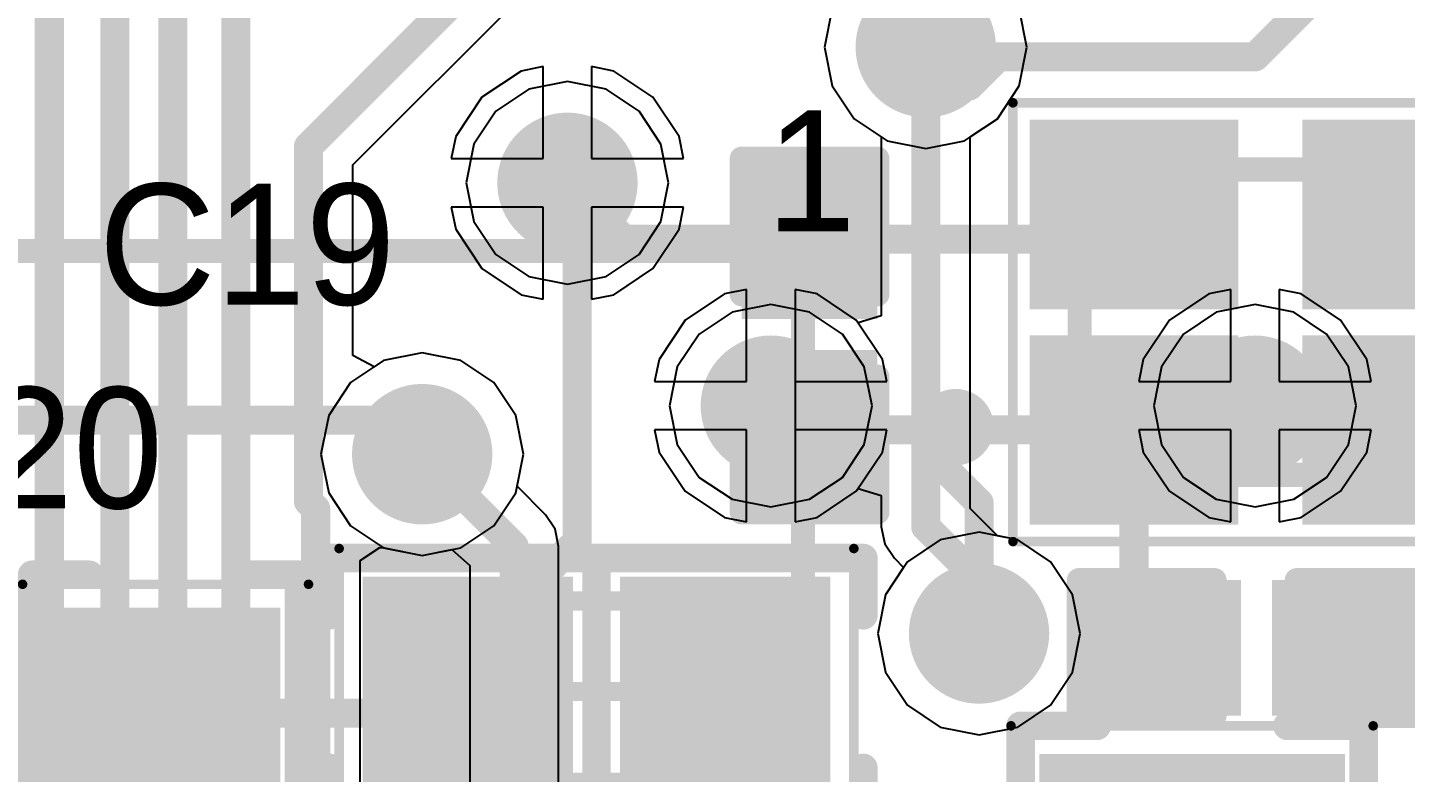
# Model space of a CAD drawing. Header units: millimetres. Extents: x 0.16 to 3.68, y 0.79 to 4.96.
# Drawn here: x 1.2965 to 1.5811, y 1.7243 to 1.878 of the extents above; entities that cross this region are included whole.
import ezdxf

# ---------------------------------------------------------------- set-up
doc = ezdxf.new("R2010")
doc.units = ezdxf.units.MM
doc.header["$MEASUREMENT"] = 0
for name, color, linetype in [('BottomLayer', 5, 'Continuous'), ('BottomOverlay', 54, 'Continuous'), ('KeepOutLayer', 6, 'Continuous'), ('Mechanical1', 6, 'Continuous'), ('Mechanical13', 56, 'Continuous'), ('Mechanical15', 56, 'Continuous'), ('MidLayer1', 16, 'Continuous'), ('MidLayer2', 76, 'Continuous'), ('MultiLayer', 9, 'Continuous'), ('TopLayer', 1, 'Continuous'), ('TopOverlay', 2, 'Continuous'), ('TopPaste', 8, 'Continuous'), ('TopSolder', 216, 'Continuous'), ('ViaHoleLayer', 16, 'Continuous')]:
    doc.layers.add(name, color=color, linetype=linetype)

# ---------------------------------------------------------------- blocks, each defined once
blk = doc.blocks.new('B____________B_6')
at = {"layer": 'BottomOverlay', "const_width": 0.005}
for points in [[(0.63386, 0.19291), (0.63386, -0.27165)], [(0.5, -0.27165), (0.635, -0.27165)]]:
    blk.add_lwpolyline(points, dxfattribs=at)
at = {"layer": 'BottomOverlay', "const_width": 0.0025}
for points in [[(0.63261, -0.27165, 1), (0.63511, -0.27165, 1)], [(0.63375, -0.27165, 1), (0.63625, -0.27165, 1)]]:
    blk.add_lwpolyline(points, format="xyb", close=True, dxfattribs=at)
blk = doc.blocks.new('CAP_0805_2012_8')
at = {"layer": 'Mechanical13', "const_width": 0.00394}
for points in [[(0.04331, 0.02756), (-0.04331, 0.02756)], [(-0.04331, -0.02756), (-0.04331, 0.02756)], [(0.04331, -0.02756), (0.04331, 0.02756)], [(0.04331, -0.02756), (-0.04331, -0.02756)]]:
    blk.add_lwpolyline(points, dxfattribs=at)
at = {"layer": 'Mechanical13', "const_width": 0.00197}
for points in [[(-0.04429, 0.02756, 1), (-0.04232, 0.02756, 1)], [(-0.04429, 0.02756, 1), (-0.04232, 0.02756, 1)], [(0.04232, 0.02756, 1), (0.04429, 0.02756, 1)], [(0.04232, 0.02756, 1), (0.04429, 0.02756, 1)], [(-0.04429, -0.02756, 1), (-0.04232, -0.02756, 1)], [(-0.04429, -0.02756, 1), (-0.04232, -0.02756, 1)], [(0.04232, -0.02756, 1), (0.04429, -0.02756, 1)], [(0.04232, -0.02756, 1), (0.04429, -0.02756, 1)]]:
    blk.add_lwpolyline(points, format="xyb", close=True, dxfattribs=at)
at = {"layer": 'Mechanical15'}
for points, const_width in [([(0.06693, 0.0374), (-0.06693, 0.0374)], 0.00197), ([(-0.06693, -0.0374), (-0.06693, 0.0374)], 0.00197), ([(0.06693, -0.0374), (0.06693, 0.0374)], 0.00197), ([(0, -0.01969), (0, 0.01969)], 0.00394), ([(0.01969, 0), (-0.01969, 0)], 0.00394), ([(0.06693, -0.0374), (-0.06693, -0.0374)], 0.00197)]:
    blk.add_lwpolyline(points, dxfattribs=dict(at, const_width=const_width))
for points, const_width in [([(-0.06742, 0.0374, 1), (-0.06644, 0.0374, 1)], 0.000984), ([(-0.06742, 0.0374, 1), (-0.06644, 0.0374, 1)], 0.000984), ([(0.06644, 0.0374, 1), (0.06742, 0.0374, 1)], 0.000984), ([(0.06644, 0.0374, 1), (0.06742, 0.0374, 1)], 0.000984), ([(-0.00098, 0.01969, 1), (0.00098, 0.01969, 1)], 0.00197), ([(-0.02067, 0, 1), (-0.0187, 0, 1)], 0.00197), ([(0.0187, 0, 1), (0.02067, 0, 1)], 0.00197), ([(-0.00098, -0.01969, 1), (0.00098, -0.01969, 1)], 0.00197), ([(-0.06742, -0.0374, 1), (-0.06644, -0.0374, 1)], 0.000984), ([(-0.06742, -0.0374, 1), (-0.06644, -0.0374, 1)], 0.000984), ([(0.06644, -0.0374, 1), (0.06742, -0.0374, 1)], 0.000984), ([(0.06644, -0.0374, 1), (0.06742, -0.0374, 1)], 0.000984)]:
    blk.add_lwpolyline(points, format="xyb", close=True, dxfattribs=dict(at, const_width=const_width))
at = {"layer": 'TopLayer'}
for points in [[(-0.00591, -0.02756), (-0.00591, 0.02756), (-0.05709, -0.02756), (-0.05709, 0.02756)], [(0.05709, -0.02756), (0.05709, 0.02756), (0.00591, -0.02756), (0.00591, 0.02756)]]:
    blk.add_solid(points, dxfattribs=at)
at = {"layer": 'TopOverlay', "const_width": 0.00591}
for points in [[(-0.06693, 0.01969), (-0.06693, 0.03543)], [(0.06693, 0.03543), (-0.06693, 0.03543)], [(0, -0.03543), (0, 0.03543)], [(0.06693, 0.01969), (0.06693, 0.03543)], [(-0.06693, -0.03543), (-0.06693, -0.01969)], [(0.06693, -0.03543), (0.06693, -0.01969)], [(0.06693, -0.03543), (-0.06693, -0.03543)]]:
    blk.add_lwpolyline(points, dxfattribs=at)
at = {"layer": 'TopOverlay', "const_width": 0.00295}
for points in [[(-0.06841, 0.03543, 1), (-0.06545, 0.03543, 1)], [(-0.06841, 0.03543, 1), (-0.06545, 0.03543, 1)], [(-0.00148, 0.03543, 1), (0.00148, 0.03543, 1)], [(0.06545, 0.03543, 1), (0.06841, 0.03543, 1)], [(0.06545, 0.03543, 1), (0.06841, 0.03543, 1)], [(-0.06841, 0.01969, 1), (-0.06545, 0.01969, 1)], [(0.06545, 0.01969, 1), (0.06841, 0.01969, 1)], [(-0.06841, -0.01969, 1), (-0.06545, -0.01969, 1)], [(0.06545, -0.01969, 1), (0.06841, -0.01969, 1)], [(-0.06841, -0.03543, 1), (-0.06545, -0.03543, 1)], [(-0.06841, -0.03543, 1), (-0.06545, -0.03543, 1)], [(-0.00148, -0.03543, 1), (0.00148, -0.03543, 1)], [(0.06545, -0.03543, 1), (0.06841, -0.03543, 1)], [(0.06545, -0.03543, 1), (0.06841, -0.03543, 1)]]:
    blk.add_lwpolyline(points, format="xyb", close=True, dxfattribs=at)
at = {"layer": 'TopPaste'}
for points in [[(-0.00591, -0.02756), (-0.00591, 0.02756), (-0.05709, -0.02756), (-0.05709, 0.02756)], [(0.05709, -0.02756), (0.05709, 0.02756), (0.00591, -0.02756), (0.00591, 0.02756)]]:
    blk.add_solid(points, dxfattribs=at)
at = {"layer": 'TopSolder'}
for points in [[(-0.00191, -0.03156), (-0.00191, 0.03156), (-0.06109, -0.03156), (-0.06109, 0.03156)], [(0.06109, -0.03156), (0.06109, 0.03156), (0.00191, -0.03156), (0.00191, 0.03156)]]:
    blk.add_solid(points, dxfattribs=at)
blk = doc.blocks.new('0402__13')
at = {"layer": 'TopLayer'}
for points in [[(-0.0125, -0.01), (0.0125, -0.01), (-0.0125, 0.01), (0.0125, 0.01)], [(0.02687, -0.01), (0.05187, -0.01), (0.02687, 0.01), (0.05187, 0.01)]]:
    blk.add_solid(points, dxfattribs=at)
at = {"layer": 'TopOverlay', "const_width": 0.005}
for points in [[(-0.017, -0.014), (-0.017, 0.014)], [(-0.017, 0.014), (0.011, 0.014)], [(0.028, 0.014), (0.056, 0.014)], [(0.056, -0.014), (0.056, 0.014)], [(-0.017, -0.014), (0.011, -0.014)], [(0.028, -0.014), (0.056, -0.014)]]:
    blk.add_lwpolyline(points, dxfattribs=at)
at = {"layer": 'TopOverlay', "const_width": 0.0025}
for points in [[(-0.01825, 0.014, 1), (-0.01575, 0.014, 1)], [(-0.01825, 0.014, 1), (-0.01575, 0.014, 1)], [(0.00975, 0.014, 1), (0.01225, 0.014, 1)], [(0.02675, 0.014, 1), (0.02925, 0.014, 1)], [(0.05475, 0.014, 1), (0.05725, 0.014, 1)], [(0.05475, 0.014, 1), (0.05725, 0.014, 1)], [(-0.01825, -0.014, 1), (-0.01575, -0.014, 1)], [(-0.01825, -0.014, 1), (-0.01575, -0.014, 1)], [(0.00975, -0.014, 1), (0.01225, -0.014, 1)], [(0.02675, -0.014, 1), (0.02925, -0.014, 1)], [(0.05475, -0.014, 1), (0.05725, -0.014, 1)], [(0.05475, -0.014, 1), (0.05725, -0.014, 1)]]:
    blk.add_lwpolyline(points, format="xyb", close=True, dxfattribs=at)
at = {"layer": 'TopPaste'}
for points in [[(-0.0125, -0.01), (0.0125, -0.01), (-0.0125, 0.01), (0.0125, 0.01)], [(0.02687, -0.01), (0.05187, -0.01), (0.02687, 0.01), (0.05187, 0.01)]]:
    blk.add_solid(points, dxfattribs=at)
at = {"layer": 'TopSolder'}
for points in [[(-0.0165, -0.014), (0.0165, -0.014), (-0.0165, 0.014), (0.0165, 0.014)], [(0.02287, -0.014), (0.05587, -0.014), (0.02287, 0.014), (0.05587, 0.014)]]:
    blk.add_solid(points, dxfattribs=at)
blk = doc.blocks.new('0402__22')
at = {"layer": 'TopLayer'}
for points in [[(-0.0125, -0.01), (0.0125, -0.01), (-0.0125, 0.01), (0.0125, 0.01)], [(0.02687, -0.01), (0.05187, -0.01), (0.02687, 0.01), (0.05187, 0.01)]]:
    blk.add_solid(points, dxfattribs=at)
at = {"layer": 'TopOverlay', "const_width": 0.005}
for points in [[(-0.017, 0.014), (-0.017, -0.014)], [(-0.017, 0.014), (0.011, 0.014)], [(0.028, 0.014), (0.056, 0.014)], [(0.056, 0.014), (0.056, -0.014)], [(-0.017, -0.014), (0.011, -0.014)], [(0.028, -0.014), (0.056, -0.014)]]:
    blk.add_lwpolyline(points, dxfattribs=at)
at = {"layer": 'TopOverlay', "const_width": 0.0025}
for points in [[(-0.01825, 0.014, 1), (-0.01575, 0.014, 1)], [(-0.01825, 0.014, 1), (-0.01575, 0.014, 1)], [(0.00975, 0.014, 1), (0.01225, 0.014, 1)], [(0.02675, 0.014, 1), (0.02925, 0.014, 1)], [(0.05475, 0.014, 1), (0.05725, 0.014, 1)], [(0.05475, 0.014, 1), (0.05725, 0.014, 1)], [(-0.01825, -0.014, 1), (-0.01575, -0.014, 1)], [(-0.01825, -0.014, 1), (-0.01575, -0.014, 1)], [(0.00975, -0.014, 1), (0.01225, -0.014, 1)], [(0.02675, -0.014, 1), (0.02925, -0.014, 1)], [(0.05475, -0.014, 1), (0.05725, -0.014, 1)], [(0.05475, -0.014, 1), (0.05725, -0.014, 1)]]:
    blk.add_lwpolyline(points, format="xyb", close=True, dxfattribs=at)
at = {"layer": 'TopPaste'}
for points in [[(-0.0125, -0.01), (0.0125, -0.01), (-0.0125, 0.01), (0.0125, 0.01)], [(0.02687, -0.01), (0.05187, -0.01), (0.02687, 0.01), (0.05187, 0.01)]]:
    blk.add_solid(points, dxfattribs=at)
at = {"layer": 'TopSolder'}
for points in [[(-0.0165, -0.014), (0.0165, -0.014), (-0.0165, 0.014), (0.0165, 0.014)], [(0.02287, -0.014), (0.05587, -0.014), (0.02287, 0.014), (0.05587, 0.014)]]:
    blk.add_solid(points, dxfattribs=at)
blk = doc.blocks.new('OSCCC200X160X50_31')
at = {"layer": 'Mechanical1'}
for points, const_width in [([(-0.05315, -0.04528), (-0.05315, 0.04528)], 0.00197), ([(-0.05315, 0.04528), (0.05315, 0.04528)], 0.00197), ([(0.05315, -0.04528), (0.05315, 0.04528)], 0.00197), ([(-0.03937, -0.0315), (-0.03937, 0.0315)], 0.005), ([(-0.03937, 0.0315), (0.03937, 0.0315)], 0.005), ([(0.03937, -0.0315), (0.03937, 0.0315)], 0.005), ([(-0.03937, -0.0315), (0.03937, -0.0315)], 0.005), ([(-0.05315, -0.04528), (0.05315, -0.04528)], 0.00197)]:
    blk.add_lwpolyline(points, dxfattribs=dict(at, const_width=const_width))
for points, const_width in [([(-0.05364, 0.04528, 1), (-0.05266, 0.04528, 1)], 0.000984), ([(-0.05364, 0.04528, 1), (-0.05266, 0.04528, 1)], 0.000984), ([(0.05266, 0.04528, 1), (0.05364, 0.04528, 1)], 0.000984), ([(0.05266, 0.04528, 1), (0.05364, 0.04528, 1)], 0.000984), ([(-0.04062, 0.0315, 1), (-0.03812, 0.0315, 1)], 0.0025), ([(-0.04062, 0.0315, 1), (-0.03812, 0.0315, 1)], 0.0025), ([(0.03812, 0.0315, 1), (0.04062, 0.0315, 1)], 0.0025), ([(0.03812, 0.0315, 1), (0.04062, 0.0315, 1)], 0.0025), ([(-0.02165, -0.01772, 1), (-0.02953, -0.01772, 1)], 0.00787), ([(-0.0315, -0.01772, 1), (-0.02756, -0.01772, 1)], 0.00394), ([(-0.02362, -0.01772, 1), (-0.01969, -0.01772, 1)], 0.00394), ([(-0.04062, -0.0315, 1), (-0.03812, -0.0315, 1)], 0.0025), ([(-0.04062, -0.0315, 1), (-0.03812, -0.0315, 1)], 0.0025), ([(0.03812, -0.0315, 1), (0.04062, -0.0315, 1)], 0.0025), ([(0.03812, -0.0315, 1), (0.04062, -0.0315, 1)], 0.0025), ([(-0.05364, -0.04528, 1), (-0.05266, -0.04528, 1)], 0.000984), ([(-0.05364, -0.04528, 1), (-0.05266, -0.04528, 1)], 0.000984), ([(0.05266, -0.04528, 1), (0.05364, -0.04528, 1)], 0.000984), ([(0.05266, -0.04528, 1), (0.05364, -0.04528, 1)], 0.000984)]:
    blk.add_lwpolyline(points, format="xyb", close=True, dxfattribs=dict(at, const_width=const_width))
at = {"layer": 'TopLayer'}
for points in [[(-0.01063, 0.00669), (-0.01063, 0.0378), (-0.04567, 0.00669), (-0.04567, 0.0378)], [(0.04567, 0.00669), (0.04567, 0.0378), (0.01063, 0.00669), (0.01063, 0.0378)], [(-0.01063, -0.0378), (-0.01063, -0.00669), (-0.04567, -0.0378), (-0.04567, -0.00669)], [(0.04567, -0.0378), (0.04567, -0.00669), (0.01063, -0.0378), (0.01063, -0.00669)]]:
    blk.add_solid(points, dxfattribs=at)
at = {"layer": 'TopOverlay', "const_width": 0.005}
for points in [[(-0.00394, 0.0315), (0.00394, 0.0315)], [(-0.00394, -0.0315), (0.00394, -0.0315)]]:
    blk.add_lwpolyline(points, dxfattribs=at)
at = {"layer": 'TopOverlay'}
for points, const_width in [([(-0.00519, 0.0315, 1), (-0.00269, 0.0315, 1)], 0.0025), ([(0.00269, 0.0315, 1), (0.00519, 0.0315, 1)], 0.0025), ([(-0.06102, -0.02165, 1), (-0.0689, -0.02165, 1)], 0.00787), ([(-0.07087, -0.02165, 1), (-0.06693, -0.02165, 1)], 0.00394), ([(-0.06299, -0.02165, 1), (-0.05906, -0.02165, 1)], 0.00394), ([(-0.00519, -0.0315, 1), (-0.00269, -0.0315, 1)], 0.0025), ([(0.00269, -0.0315, 1), (0.00519, -0.0315, 1)], 0.0025)]:
    blk.add_lwpolyline(points, format="xyb", close=True, dxfattribs=dict(at, const_width=const_width))
at = {"layer": 'TopPaste'}
for points in [[(-0.01063, 0.00669), (-0.01063, 0.0378), (-0.04567, 0.00669), (-0.04567, 0.0378)], [(0.04567, 0.00669), (0.04567, 0.0378), (0.01063, 0.00669), (0.01063, 0.0378)], [(-0.01063, -0.0378), (-0.01063, -0.00669), (-0.04567, -0.0378), (-0.04567, -0.00669)], [(0.04567, -0.0378), (0.04567, -0.00669), (0.01063, -0.0378), (0.01063, -0.00669)]]:
    blk.add_solid(points, dxfattribs=at)
at = {"layer": 'TopSolder'}
for points in [[(-0.00663, 0.00269), (-0.00663, 0.0418), (-0.04967, 0.00269), (-0.04967, 0.0418)], [(0.04967, 0.00269), (0.04967, 0.0418), (0.00663, 0.00269), (0.00663, 0.0418)], [(-0.00663, -0.0418), (-0.00663, -0.00269), (-0.04967, -0.0418), (-0.04967, -0.00269)], [(0.04967, -0.0418), (0.04967, -0.00269), (0.00663, -0.0418), (0.00663, -0.00269)]]:
    blk.add_solid(points, dxfattribs=at)
blk = doc.blocks.new('CAP_0603_1608_38')
at = {"layer": 'Mechanical13', "const_width": 0.00394}
for points in [[(-0.03445, 0.0187), (0.03445, 0.0187)], [(-0.03445, -0.0187), (-0.03445, 0.0187)], [(0.03445, -0.0187), (0.03445, 0.0187)], [(-0.03445, -0.0187), (0.03445, -0.0187)]]:
    blk.add_lwpolyline(points, dxfattribs=at)
at = {"layer": 'Mechanical13', "const_width": 0.00197}
for points in [[(-0.03543, 0.0187, 1), (-0.03346, 0.0187, 1)], [(-0.03543, 0.0187, 1), (-0.03346, 0.0187, 1)], [(0.03346, 0.0187, 1), (0.03543, 0.0187, 1)], [(0.03346, 0.0187, 1), (0.03543, 0.0187, 1)], [(-0.03543, -0.0187, 1), (-0.03346, -0.0187, 1)], [(-0.03543, -0.0187, 1), (-0.03346, -0.0187, 1)], [(0.03346, -0.0187, 1), (0.03543, -0.0187, 1)], [(0.03346, -0.0187, 1), (0.03543, -0.0187, 1)]]:
    blk.add_lwpolyline(points, format="xyb", close=True, dxfattribs=at)
at = {"layer": 'Mechanical15'}
for points, const_width in [([(-0.05315, 0.02953), (0.05315, 0.02953)], 0.00197), ([(-0.05315, -0.02953), (-0.05315, 0.02953)], 0.00197), ([(0.05315, -0.02953), (0.05315, 0.02953)], 0.00197), ([(0, -0.0187), (0, 0.0187)], 0.00394), ([(-0.0187, 0), (0.0187, 0)], 0.00394), ([(-0.05315, -0.02953), (0.05315, -0.02953)], 0.00197)]:
    blk.add_lwpolyline(points, dxfattribs=dict(at, const_width=const_width))
for points, const_width in [([(-0.05364, 0.02953, 1), (-0.05266, 0.02953, 1)], 0.000984), ([(-0.05364, 0.02953, 1), (-0.05266, 0.02953, 1)], 0.000984), ([(0.05266, 0.02953, 1), (0.05364, 0.02953, 1)], 0.000984), ([(0.05266, 0.02953, 1), (0.05364, 0.02953, 1)], 0.000984), ([(-0.00098, 0.0187, 1), (0.00098, 0.0187, 1)], 0.00197), ([(-0.01969, 0, 1), (-0.01772, 0, 1)], 0.00197), ([(0.01772, 0, 1), (0.01969, 0, 1)], 0.00197), ([(-0.00098, -0.0187, 1), (0.00098, -0.0187, 1)], 0.00197), ([(-0.05364, -0.02953, 1), (-0.05266, -0.02953, 1)], 0.000984), ([(-0.05364, -0.02953, 1), (-0.05266, -0.02953, 1)], 0.000984), ([(0.05266, -0.02953, 1), (0.05364, -0.02953, 1)], 0.000984), ([(0.05266, -0.02953, 1), (0.05364, -0.02953, 1)], 0.000984)]:
    blk.add_lwpolyline(points, format="xyb", close=True, dxfattribs=dict(at, const_width=const_width))
at = {"layer": 'TopLayer'}
for points in [[(-0.00886, -0.01969), (-0.00886, 0.01969), (-0.04429, -0.01969), (-0.04429, 0.01969)], [(0.04429, -0.01969), (0.04429, 0.01969), (0.00886, -0.01969), (0.00886, 0.01969)]]:
    blk.add_solid(points, dxfattribs=at)
at = {"layer": 'TopOverlay', "const_width": 0.00591}
for points in [[(-0.05512, 0.01575), (-0.05512, 0.02756)], [(-0.05512, 0.02756), (0.05512, 0.02756)], [(0, -0.02756), (0, 0.02756)], [(0.05512, 0.01575), (0.05512, 0.02756)], [(-0.05512, -0.02756), (-0.05512, -0.01575)], [(0.05512, -0.02756), (0.05512, -0.01575)], [(-0.05512, -0.02756), (0.05512, -0.02756)]]:
    blk.add_lwpolyline(points, dxfattribs=at)
at = {"layer": 'TopOverlay', "const_width": 0.00295}
for points in [[(-0.05659, 0.02756, 1), (-0.05364, 0.02756, 1)], [(-0.05659, 0.02756, 1), (-0.05364, 0.02756, 1)], [(-0.00148, 0.02756, 1), (0.00148, 0.02756, 1)], [(0.05364, 0.02756, 1), (0.05659, 0.02756, 1)], [(0.05364, 0.02756, 1), (0.05659, 0.02756, 1)], [(-0.05659, 0.01575, 1), (-0.05364, 0.01575, 1)], [(0.05364, 0.01575, 1), (0.05659, 0.01575, 1)], [(-0.05659, -0.01575, 1), (-0.05364, -0.01575, 1)], [(0.05364, -0.01575, 1), (0.05659, -0.01575, 1)], [(-0.05659, -0.02756, 1), (-0.05364, -0.02756, 1)], [(-0.05659, -0.02756, 1), (-0.05364, -0.02756, 1)], [(-0.00148, -0.02756, 1), (0.00148, -0.02756, 1)], [(0.05364, -0.02756, 1), (0.05659, -0.02756, 1)], [(0.05364, -0.02756, 1), (0.05659, -0.02756, 1)]]:
    blk.add_lwpolyline(points, format="xyb", close=True, dxfattribs=at)
at = {"layer": 'TopPaste'}
for points in [[(-0.00886, -0.01969), (-0.00886, 0.01969), (-0.04429, -0.01969), (-0.04429, 0.01969)], [(0.04429, -0.01969), (0.04429, 0.01969), (0.00886, -0.01969), (0.00886, 0.01969)]]:
    blk.add_solid(points, dxfattribs=at)
at = {"layer": 'TopSolder'}
for points in [[(-0.00486, -0.02369), (-0.00486, 0.02369), (-0.04829, -0.02369), (-0.04829, 0.02369)], [(0.04829, -0.02369), (0.04829, 0.02369), (0.00486, -0.02369), (0.00486, 0.02369)]]:
    blk.add_solid(points, dxfattribs=at)
blk = doc.blocks.new('CAP_0603_1608_39')
at = {"layer": 'Mechanical13', "const_width": 0.00394}
for points in [[(0.03445, 0.0187), (-0.03445, 0.0187)], [(-0.03445, -0.0187), (-0.03445, 0.0187)], [(0.03445, -0.0187), (0.03445, 0.0187)], [(0.03445, -0.0187), (-0.03445, -0.0187)]]:
    blk.add_lwpolyline(points, dxfattribs=at)
at = {"layer": 'Mechanical13', "const_width": 0.00197}
for points in [[(-0.03543, 0.0187, 1), (-0.03346, 0.0187, 1)], [(-0.03543, 0.0187, 1), (-0.03346, 0.0187, 1)], [(0.03346, 0.0187, 1), (0.03543, 0.0187, 1)], [(0.03346, 0.0187, 1), (0.03543, 0.0187, 1)], [(-0.03543, -0.0187, 1), (-0.03346, -0.0187, 1)], [(-0.03543, -0.0187, 1), (-0.03346, -0.0187, 1)], [(0.03346, -0.0187, 1), (0.03543, -0.0187, 1)], [(0.03346, -0.0187, 1), (0.03543, -0.0187, 1)]]:
    blk.add_lwpolyline(points, format="xyb", close=True, dxfattribs=at)
at = {"layer": 'Mechanical15'}
for points, const_width in [([(0.05315, 0.02953), (-0.05315, 0.02953)], 0.00197), ([(-0.05315, -0.02953), (-0.05315, 0.02953)], 0.00197), ([(0.05315, -0.02953), (0.05315, 0.02953)], 0.00197), ([(0, -0.0187), (0, 0.0187)], 0.00394), ([(0.0187, 0), (-0.0187, 0)], 0.00394), ([(0.05315, -0.02953), (-0.05315, -0.02953)], 0.00197)]:
    blk.add_lwpolyline(points, dxfattribs=dict(at, const_width=const_width))
for points, const_width in [([(-0.05364, 0.02953, 1), (-0.05266, 0.02953, 1)], 0.000984), ([(-0.05364, 0.02953, 1), (-0.05266, 0.02953, 1)], 0.000984), ([(0.05266, 0.02953, 1), (0.05364, 0.02953, 1)], 0.000984), ([(0.05266, 0.02953, 1), (0.05364, 0.02953, 1)], 0.000984), ([(-0.00098, 0.0187, 1), (0.00098, 0.0187, 1)], 0.00197), ([(-0.01969, 0, 1), (-0.01772, 0, 1)], 0.00197), ([(0.01772, 0, 1), (0.01969, 0, 1)], 0.00197), ([(-0.00098, -0.0187, 1), (0.00098, -0.0187, 1)], 0.00197), ([(-0.05364, -0.02953, 1), (-0.05266, -0.02953, 1)], 0.000984), ([(-0.05364, -0.02953, 1), (-0.05266, -0.02953, 1)], 0.000984), ([(0.05266, -0.02953, 1), (0.05364, -0.02953, 1)], 0.000984), ([(0.05266, -0.02953, 1), (0.05364, -0.02953, 1)], 0.000984)]:
    blk.add_lwpolyline(points, format="xyb", close=True, dxfattribs=dict(at, const_width=const_width))
at = {"layer": 'TopLayer'}
for points in [[(-0.00886, -0.01969), (-0.00886, 0.01969), (-0.04429, -0.01969), (-0.04429, 0.01969)], [(0.04429, -0.01969), (0.04429, 0.01969), (0.00886, -0.01969), (0.00886, 0.01969)]]:
    blk.add_solid(points, dxfattribs=at)
at = {"layer": 'TopOverlay', "const_width": 0.00591}
for points in [[(-0.05512, 0.01575), (-0.05512, 0.02756)], [(0.05512, 0.02756), (-0.05512, 0.02756)], [(0, -0.02756), (0, 0.02756)], [(0.05512, 0.01575), (0.05512, 0.02756)], [(-0.05512, -0.02756), (-0.05512, -0.01575)], [(0.05512, -0.02756), (0.05512, -0.01575)], [(0.05512, -0.02756), (-0.05512, -0.02756)]]:
    blk.add_lwpolyline(points, dxfattribs=at)
at = {"layer": 'TopOverlay', "const_width": 0.00295}
for points in [[(-0.05659, 0.02756, 1), (-0.05364, 0.02756, 1)], [(-0.05659, 0.02756, 1), (-0.05364, 0.02756, 1)], [(-0.00148, 0.02756, 1), (0.00148, 0.02756, 1)], [(0.05364, 0.02756, 1), (0.05659, 0.02756, 1)], [(0.05364, 0.02756, 1), (0.05659, 0.02756, 1)], [(-0.05659, 0.01575, 1), (-0.05364, 0.01575, 1)], [(0.05364, 0.01575, 1), (0.05659, 0.01575, 1)], [(-0.05659, -0.01575, 1), (-0.05364, -0.01575, 1)], [(0.05364, -0.01575, 1), (0.05659, -0.01575, 1)], [(-0.05659, -0.02756, 1), (-0.05364, -0.02756, 1)], [(-0.05659, -0.02756, 1), (-0.05364, -0.02756, 1)], [(-0.00148, -0.02756, 1), (0.00148, -0.02756, 1)], [(0.05364, -0.02756, 1), (0.05659, -0.02756, 1)], [(0.05364, -0.02756, 1), (0.05659, -0.02756, 1)]]:
    blk.add_lwpolyline(points, format="xyb", close=True, dxfattribs=at)
at = {"layer": 'TopPaste'}
for points in [[(-0.00886, -0.01969), (-0.00886, 0.01969), (-0.04429, -0.01969), (-0.04429, 0.01969)], [(0.04429, -0.01969), (0.04429, 0.01969), (0.00886, -0.01969), (0.00886, 0.01969)]]:
    blk.add_solid(points, dxfattribs=at)
at = {"layer": 'TopSolder'}
for points in [[(-0.00486, -0.02369), (-0.00486, 0.02369), (-0.04829, -0.02369), (-0.04829, 0.02369)], [(0.04829, -0.02369), (0.04829, 0.02369), (0.00486, -0.02369), (0.00486, 0.02369)]]:
    blk.add_solid(points, dxfattribs=at)

msp = doc.modelspace()

# ---------------------------------------------------------------- linework, layer by layer
at = {"layer": 'BottomLayer'}
for p, q in [((1.36368, 1.8497), (1.4043, 1.89032)), ((1.46269, 1.882), (1.4611, 1.874)), ((1.5029, 1.874), (1.50131, 1.882)), ((1.4611, 1.874), (1.46269, 1.866)), ((1.50131, 1.866), (1.5029, 1.874)), ((1.403, 1.86999), (1.39844, 1.86908)), ((1.403, 1.851), (1.403, 1.86999)), ((1.41756, 1.86908), (1.413, 1.86999)), ((1.413, 1.86999), (1.413, 1.851)), ((1.39844, 1.86908), (1.39034, 1.86366)), ((1.42566, 1.86366), (1.41756, 1.86908)), ((1.46269, 1.866), (1.46722, 1.85922)), ((1.49678, 1.85922), (1.50131, 1.866)), ((1.39034, 1.86366), (1.38492, 1.85556)), ((1.43108, 1.85556), (1.42566, 1.86366)), ((1.46722, 1.85922), (1.47282, 1.85548)), ((1.49118, 1.85548), (1.49678, 1.85922)), ((1.38492, 1.85556), (1.38401, 1.851)), ((1.43199, 1.851), (1.43108, 1.85556)), ((1.47282, 1.85548), (1.47282, 1.81855)), ((1.49118, 1.7788), (1.49118, 1.85548)), ((1.36368, 1.81039), (1.36368, 1.8497)), ((1.38401, 1.851), (1.403, 1.851)), ((1.413, 1.851), (1.43199, 1.851)), ((1.403, 1.841), (1.38401, 1.841)), ((1.38401, 1.841), (1.38492, 1.83644)), ((1.403, 1.82201), (1.403, 1.841)), ((1.43199, 1.841), (1.413, 1.841)), ((1.413, 1.841), (1.413, 1.82201)), ((1.43108, 1.83644), (1.43199, 1.841)), ((1.38492, 1.83644), (1.39034, 1.82834)), ((1.42566, 1.82834), (1.43108, 1.83644)), ((1.39034, 1.82834), (1.39844, 1.82292)), ((1.41756, 1.82292), (1.42566, 1.82834)), ((1.39844, 1.82292), (1.403, 1.82201)), ((1.413, 1.82201), (1.41756, 1.82292)), ((1.44044, 1.82308), (1.43234, 1.81766)), ((1.445, 1.82399), (1.44044, 1.82308)), ((1.445, 1.805), (1.445, 1.82399)), ((1.45956, 1.82308), (1.455, 1.82399)), ((1.455, 1.82399), (1.455, 1.8)), ((1.46766, 1.81766), (1.45956, 1.82308)), ((1.54044, 1.82308), (1.53234, 1.81766)), ((1.545, 1.82399), (1.54044, 1.82308)), ((1.545, 1.805), (1.545, 1.82399)), ((1.55956, 1.82308), (1.555, 1.82399)), ((1.555, 1.82399), (1.555, 1.805)), ((1.56766, 1.81766), (1.55956, 1.82308)), ((1.47282, 1.81855), (1.46804, 1.8171)), ((1.43234, 1.81766), (1.42692, 1.80956)), ((1.46804, 1.8171), (1.46766, 1.81766)), ((1.53234, 1.81766), (1.52692, 1.80956)), ((1.57308, 1.80956), (1.56766, 1.81766)), ((1.36809, 1.80803), (1.36368, 1.81039)), ((1.378, 1.8109), (1.37, 1.80931)), ((1.386, 1.80931), (1.378, 1.8109)), ((1.37, 1.80931), (1.36809, 1.80803)), ((1.39278, 1.80478), (1.386, 1.80931)), ((1.42692, 1.80956), (1.42601, 1.805)), ((1.52692, 1.80956), (1.52601, 1.805)), ((1.57399, 1.805), (1.57308, 1.80956)), ((1.39731, 1.798), (1.39278, 1.80478)), ((1.42601, 1.805), (1.445, 1.805)), ((1.52601, 1.805), (1.545, 1.805)), ((1.555, 1.805), (1.57399, 1.805)), ((1.455, 1.8), (1.455, 1.77601)), ((1.3989, 1.79), (1.39731, 1.798)), ((1.445, 1.795), (1.42601, 1.795)), ((1.42601, 1.795), (1.42692, 1.79044)), ((1.445, 1.77601), (1.445, 1.795)), ((1.545, 1.795), (1.52601, 1.795)), ((1.52601, 1.795), (1.52692, 1.79044)), ((1.545, 1.77601), (1.545, 1.795)), ((1.57399, 1.795), (1.555, 1.795)), ((1.555, 1.795), (1.555, 1.77601)), ((1.57308, 1.79044), (1.57399, 1.795)), ((1.39759, 1.78339), (1.3989, 1.79)), ((1.42692, 1.79044), (1.43234, 1.78234)), ((1.52692, 1.79044), (1.53234, 1.78234)), ((1.56766, 1.78234), (1.57308, 1.79044)), ((1.40349, 1.77749), (1.39759, 1.78339)), ((1.43234, 1.78234), (1.44044, 1.77692)), ((1.45956, 1.77692), (1.46766, 1.78234)), ((1.46766, 1.78234), (1.46804, 1.7829)), ((1.46804, 1.7829), (1.47282, 1.78145)), ((1.47282, 1.78145), (1.47282, 1.775)), ((1.53234, 1.78234), (1.54044, 1.77692)), ((1.55956, 1.77692), (1.56766, 1.78234)), ((1.49684, 1.77314), (1.49118, 1.7788)), ((1.40548, 1.77451), (1.40349, 1.77749)), ((1.44044, 1.77692), (1.445, 1.77601)), ((1.455, 1.77601), (1.45956, 1.77692)), ((1.54044, 1.77692), (1.545, 1.77601)), ((1.555, 1.77601), (1.55956, 1.77692)), ((1.40618, 1.771), (1.40548, 1.77451)), ((1.47282, 1.775), (1.47352, 1.77149)), ((1.501, 1.77231), (1.49684, 1.77314)), ((1.36518, 1.76807), (1.36928, 1.77076)), ((1.36928, 1.77076), (1.37018, 1.77065)), ((1.37018, 1.77065), (1.378, 1.7691)), ((1.378, 1.7691), (1.38411, 1.77031)), ((1.38411, 1.77031), (1.38782, 1.767)), ((1.40618, 1.60052), (1.40618, 1.771)), ((1.47352, 1.77149), (1.47551, 1.76851)), ((1.50778, 1.76778), (1.501, 1.77231)), ((1.36518, 1.6618), (1.36518, 1.76807)), ((1.47551, 1.76851), (1.47743, 1.76659)), ((1.51231, 1.761), (1.50778, 1.76778)), ((1.38782, 1.767), (1.38782, 1.64434)), ((1.47743, 1.76659), (1.47369, 1.761)), ((1.47369, 1.761), (1.4721, 1.753)), ((1.5139, 1.753), (1.51231, 1.761)), ((1.4721, 1.753), (1.47369, 1.745)), ((1.51231, 1.745), (1.5139, 1.753)), ((1.47369, 1.745), (1.47822, 1.73822)), ((1.50778, 1.73822), (1.51231, 1.745)), ((1.47822, 1.73822), (1.485, 1.73369)), ((1.501, 1.73369), (1.50778, 1.73822)), ((1.485, 1.73369), (1.493, 1.7321)), ((1.493, 1.7321), (1.501, 1.73369))]:
    msp.add_line(p, q, dxfattribs=at)
at = {"layer": 'BottomLayer', "const_width": 0.006}
for points in [[(1.301, 1.51977), (1.301, 1.993)], [(1.31453, 1.53947), (1.31453, 1.97453)], [(1.32653, 1.54747), (1.32653, 1.96956)], [(1.3545, 1.8535), (1.4005, 1.8995)], [(1.3395, 1.64847), (1.3395, 1.8945)], [(1.482, 1.775), (1.482, 1.874)], [(1.3545, 1.78027), (1.3545, 1.8535)], [(1.378, 1.79), (1.397, 1.771)], [(1.3545, 1.78027), (1.356, 1.77877)], [(1.356, 1.658), (1.356, 1.77877)], [(1.482, 1.775), (1.493, 1.764)], [(1.397, 1.582), (1.397, 1.771)], [(1.493, 1.753), (1.493, 1.764)]]:
    msp.add_lwpolyline(points, dxfattribs=at)
at = {"layer": 'BottomLayer'}
for points, const_width in [([(1.47475, 1.874, 1), (1.48925, 1.874, 1)], 0.0145), ([(1.4805, 1.874, 1), (1.4835, 1.874, 1)], 0.003), ([(1.40075, 1.846, 1), (1.41525, 1.846, 1)], 0.0145), ([(1.353, 1.8535, 1), (1.356, 1.8535, 1)], 0.003), ([(1.353, 1.8535, 1), (1.356, 1.8535, 1)], 0.003), ([(1.44275, 1.8, 1), (1.45725, 1.8, 1)], 0.0145), ([(1.54275, 1.8, 1), (1.55725, 1.8, 1)], 0.0145), ([(1.37075, 1.79, 1), (1.38525, 1.79, 1)], 0.0145), ([(1.3765, 1.79, 1), (1.3795, 1.79, 1)], 0.003), ([(1.353, 1.78027, 1), (1.356, 1.78027, 1)], 0.003), ([(1.353, 1.78027, 1), (1.356, 1.78027, 1)], 0.003), ([(1.3545, 1.77877, 1), (1.3575, 1.77877, 1)], 0.003), ([(1.3545, 1.77877, 1), (1.3575, 1.77877, 1)], 0.003), ([(1.4805, 1.775, 1), (1.4835, 1.775, 1)], 0.003), ([(1.4805, 1.775, 1), (1.4835, 1.775, 1)], 0.003), ([(1.3955, 1.771, 1), (1.3985, 1.771, 1)], 0.003), ([(1.3955, 1.771, 1), (1.3985, 1.771, 1)], 0.003), ([(1.48575, 1.753, 1), (1.50025, 1.753, 1)], 0.0145), ([(1.4915, 1.764, 1), (1.4945, 1.764, 1)], 0.003), ([(1.4915, 1.764, 1), (1.4945, 1.764, 1)], 0.003), ([(1.4915, 1.753, 1), (1.4945, 1.753, 1)], 0.003)]:
    msp.add_lwpolyline(points, format="xyb", close=True, dxfattribs=dict(at, const_width=const_width))
at = {"layer": 'KeepOutLayer', "const_width": 0.01}
msp.add_lwpolyline([(2.341, 1.516, 1), (0.901, 1.516, 1)], format="xyb", close=True, dxfattribs=at)
at = {"layer": 'MidLayer1'}
for p, q in [((1.46269, 1.882), (1.4611, 1.874)), ((1.5029, 1.874), (1.50131, 1.882)), ((1.4611, 1.874), (1.46269, 1.866)), ((1.50131, 1.866), (1.5029, 1.874)), ((1.403, 1.86999), (1.39844, 1.86908)), ((1.403, 1.851), (1.403, 1.86999)), ((1.41756, 1.86908), (1.413, 1.86999)), ((1.413, 1.86999), (1.413, 1.851)), ((1.39844, 1.86908), (1.39034, 1.86366)), ((1.42566, 1.86366), (1.41756, 1.86908)), ((1.46269, 1.866), (1.46722, 1.85922)), ((1.49678, 1.85922), (1.50131, 1.866)), ((1.39034, 1.86366), (1.38492, 1.85556)), ((1.43108, 1.85556), (1.42566, 1.86366)), ((1.46722, 1.85922), (1.474, 1.85469)), ((1.49, 1.85469), (1.49678, 1.85922)), ((1.38492, 1.85556), (1.38401, 1.851)), ((1.43199, 1.851), (1.43108, 1.85556)), ((1.474, 1.85469), (1.482, 1.8531)), ((1.482, 1.8531), (1.49, 1.85469)), ((1.38401, 1.851), (1.403, 1.851)), ((1.413, 1.851), (1.43199, 1.851)), ((1.403, 1.841), (1.38401, 1.841)), ((1.38401, 1.841), (1.38492, 1.83644)), ((1.403, 1.82201), (1.403, 1.841)), ((1.43199, 1.841), (1.413, 1.841)), ((1.413, 1.841), (1.413, 1.82201)), ((1.43108, 1.83644), (1.43199, 1.841)), ((1.38492, 1.83644), (1.39034, 1.82834)), ((1.42566, 1.82834), (1.43108, 1.83644)), ((1.39034, 1.82834), (1.39844, 1.82292)), ((1.41756, 1.82292), (1.42566, 1.82834)), ((1.39844, 1.82292), (1.403, 1.82201)), ((1.413, 1.82201), (1.41756, 1.82292)), ((1.44044, 1.82308), (1.43234, 1.81766)), ((1.445, 1.82399), (1.44044, 1.82308)), ((1.445, 1.805), (1.445, 1.82399)), ((1.45956, 1.82308), (1.455, 1.82399)), ((1.455, 1.82399), (1.455, 1.805)), ((1.46766, 1.81766), (1.45956, 1.82308)), ((1.54044, 1.82308), (1.53234, 1.81766)), ((1.545, 1.82399), (1.54044, 1.82308)), ((1.545, 1.805), (1.545, 1.82399)), ((1.55956, 1.82308), (1.555, 1.82399)), ((1.555, 1.82399), (1.555, 1.805)), ((1.56766, 1.81766), (1.55956, 1.82308)), ((1.43234, 1.81766), (1.42692, 1.80956)), ((1.47308, 1.80956), (1.46766, 1.81766)), ((1.53234, 1.81766), (1.52692, 1.80956)), ((1.57308, 1.80956), (1.56766, 1.81766)), ((1.378, 1.8109), (1.37, 1.80931)), ((1.386, 1.80931), (1.378, 1.8109)), ((1.37, 1.80931), (1.36322, 1.80478)), ((1.39278, 1.80478), (1.386, 1.80931)), ((1.42692, 1.80956), (1.42601, 1.805)), ((1.47399, 1.805), (1.47308, 1.80956)), ((1.52692, 1.80956), (1.52601, 1.805)), ((1.57399, 1.805), (1.57308, 1.80956)), ((1.36322, 1.80478), (1.35869, 1.798)), ((1.39731, 1.798), (1.39278, 1.80478)), ((1.42601, 1.805), (1.445, 1.805)), ((1.455, 1.805), (1.47399, 1.805)), ((1.52601, 1.805), (1.545, 1.805)), ((1.555, 1.805), (1.57399, 1.805)), ((1.35869, 1.798), (1.3571, 1.79)), ((1.3989, 1.79), (1.39731, 1.798)), ((1.445, 1.795), (1.42601, 1.795)), ((1.42601, 1.795), (1.42692, 1.79044)), ((1.445, 1.77601), (1.445, 1.795)), ((1.47399, 1.795), (1.455, 1.795)), ((1.455, 1.795), (1.455, 1.77601)), ((1.47308, 1.79044), (1.47399, 1.795)), ((1.545, 1.795), (1.52601, 1.795)), ((1.52601, 1.795), (1.52692, 1.79044)), ((1.545, 1.77601), (1.545, 1.795)), ((1.57399, 1.795), (1.555, 1.795)), ((1.555, 1.795), (1.555, 1.77601)), ((1.57308, 1.79044), (1.57399, 1.795)), ((1.3571, 1.79), (1.35869, 1.782)), ((1.39731, 1.782), (1.3989, 1.79)), ((1.42692, 1.79044), (1.43234, 1.78234)), ((1.46766, 1.78234), (1.47308, 1.79044)), ((1.52692, 1.79044), (1.53234, 1.78234)), ((1.56766, 1.78234), (1.57308, 1.79044)), ((1.35869, 1.782), (1.36322, 1.77522)), ((1.39278, 1.77522), (1.39731, 1.782)), ((1.43234, 1.78234), (1.44044, 1.77692)), ((1.45956, 1.77692), (1.46766, 1.78234)), ((1.53234, 1.78234), (1.54044, 1.77692)), ((1.55956, 1.77692), (1.56766, 1.78234)), ((1.44044, 1.77692), (1.445, 1.77601)), ((1.455, 1.77601), (1.45956, 1.77692)), ((1.54044, 1.77692), (1.545, 1.77601)), ((1.555, 1.77601), (1.55956, 1.77692)), ((1.36322, 1.77522), (1.37, 1.77069)), ((1.386, 1.77069), (1.39278, 1.77522)), ((1.493, 1.7739), (1.485, 1.77231)), ((1.501, 1.77231), (1.493, 1.7739)), ((1.37, 1.77069), (1.378, 1.7691)), ((1.378, 1.7691), (1.386, 1.77069)), ((1.485, 1.77231), (1.47822, 1.76778)), ((1.50778, 1.76778), (1.501, 1.77231)), ((1.47822, 1.76778), (1.47369, 1.761)), ((1.51231, 1.761), (1.50778, 1.76778)), ((1.47369, 1.761), (1.4721, 1.753)), ((1.5139, 1.753), (1.51231, 1.761)), ((1.4721, 1.753), (1.47369, 1.745)), ((1.51231, 1.745), (1.5139, 1.753)), ((1.47369, 1.745), (1.47822, 1.73822)), ((1.50778, 1.73822), (1.51231, 1.745)), ((1.47822, 1.73822), (1.485, 1.73369)), ((1.501, 1.73369), (1.50778, 1.73822)), ((1.485, 1.73369), (1.493, 1.7321)), ((1.493, 1.7321), (1.501, 1.73369))]:
    msp.add_line(p, q, dxfattribs=at)
at = {"layer": 'MidLayer1', "const_width": 0.0145}
for points in [[(1.47475, 1.874, 1), (1.48925, 1.874, 1)], [(1.40075, 1.846, 1), (1.41525, 1.846, 1)], [(1.44275, 1.8, 1), (1.45725, 1.8, 1)], [(1.54275, 1.8, 1), (1.55725, 1.8, 1)], [(1.37075, 1.79, 1), (1.38525, 1.79, 1)], [(1.48575, 1.753, 1), (1.50025, 1.753, 1)]]:
    msp.add_lwpolyline(points, format="xyb", close=True, dxfattribs=at)
at = {"layer": 'MidLayer2'}
for p, q in [((1.46269, 1.882), (1.4611, 1.874)), ((1.5029, 1.874), (1.50131, 1.882)), ((1.4611, 1.874), (1.46269, 1.866)), ((1.50131, 1.866), (1.5029, 1.874)), ((1.408, 1.8669), (1.4, 1.86531)), ((1.416, 1.86531), (1.408, 1.8669)), ((1.4, 1.86531), (1.39322, 1.86078)), ((1.42278, 1.86078), (1.416, 1.86531)), ((1.46269, 1.866), (1.46722, 1.85922)), ((1.49678, 1.85922), (1.50131, 1.866)), ((1.39322, 1.86078), (1.38869, 1.854)), ((1.42731, 1.854), (1.42278, 1.86078)), ((1.46722, 1.85922), (1.474, 1.85469)), ((1.49, 1.85469), (1.49678, 1.85922)), ((1.38869, 1.854), (1.3871, 1.846)), ((1.4289, 1.846), (1.42731, 1.854)), ((1.474, 1.85469), (1.482, 1.8531)), ((1.482, 1.8531), (1.49, 1.85469)), ((1.3871, 1.846), (1.38869, 1.838)), ((1.42731, 1.838), (1.4289, 1.846)), ((1.38869, 1.838), (1.39322, 1.83122)), ((1.42278, 1.83122), (1.42731, 1.838)), ((1.39322, 1.83122), (1.4, 1.82669)), ((1.416, 1.82669), (1.42278, 1.83122)), ((1.4, 1.82669), (1.408, 1.8251)), ((1.408, 1.8251), (1.416, 1.82669)), ((1.442, 1.81931), (1.43522, 1.81478)), ((1.45, 1.8209), (1.442, 1.81931)), ((1.458, 1.81931), (1.45, 1.8209)), ((1.46478, 1.81478), (1.458, 1.81931)), ((1.542, 1.81931), (1.53522, 1.81478)), ((1.55, 1.8209), (1.542, 1.81931)), ((1.558, 1.81931), (1.55, 1.8209)), ((1.56478, 1.81478), (1.558, 1.81931)), ((1.43522, 1.81478), (1.43069, 1.808)), ((1.46931, 1.808), (1.46478, 1.81478)), ((1.53522, 1.81478), (1.53069, 1.808)), ((1.56931, 1.808), (1.56478, 1.81478)), ((1.378, 1.8109), (1.37, 1.80931)), ((1.386, 1.80931), (1.378, 1.8109)), ((1.37, 1.80931), (1.36322, 1.80478)), ((1.39278, 1.80478), (1.386, 1.80931)), ((1.43069, 1.808), (1.4291, 1.8)), ((1.4709, 1.8), (1.46931, 1.808)), ((1.53069, 1.808), (1.5291, 1.8)), ((1.5709, 1.8), (1.56931, 1.808)), ((1.36322, 1.80478), (1.35869, 1.798)), ((1.39731, 1.798), (1.39278, 1.80478)), ((1.4291, 1.8), (1.43069, 1.792)), ((1.46931, 1.792), (1.4709, 1.8)), ((1.5291, 1.8), (1.53069, 1.792)), ((1.56931, 1.792), (1.5709, 1.8)), ((1.35869, 1.798), (1.3571, 1.79)), ((1.3989, 1.79), (1.39731, 1.798)), ((1.3571, 1.79), (1.35869, 1.782)), ((1.39731, 1.782), (1.3989, 1.79)), ((1.43069, 1.792), (1.43522, 1.78522)), ((1.46478, 1.78522), (1.46931, 1.792)), ((1.53069, 1.792), (1.53522, 1.78522)), ((1.56478, 1.78522), (1.56931, 1.792)), ((1.43522, 1.78522), (1.442, 1.78069)), ((1.458, 1.78069), (1.46478, 1.78522)), ((1.53522, 1.78522), (1.542, 1.78069)), ((1.558, 1.78069), (1.56478, 1.78522)), ((1.35869, 1.782), (1.36322, 1.77522)), ((1.39278, 1.77522), (1.39731, 1.782)), ((1.442, 1.78069), (1.45, 1.7791)), ((1.45, 1.7791), (1.458, 1.78069)), ((1.542, 1.78069), (1.55, 1.7791)), ((1.55, 1.7791), (1.558, 1.78069)), ((1.36322, 1.77522), (1.37, 1.77069)), ((1.386, 1.77069), (1.39278, 1.77522)), ((1.493, 1.7739), (1.485, 1.77231)), ((1.501, 1.77231), (1.493, 1.7739)), ((1.37, 1.77069), (1.378, 1.7691)), ((1.378, 1.7691), (1.386, 1.77069)), ((1.485, 1.77231), (1.47822, 1.76778)), ((1.50778, 1.76778), (1.501, 1.77231)), ((1.47822, 1.76778), (1.47369, 1.761)), ((1.51231, 1.761), (1.50778, 1.76778)), ((1.47369, 1.761), (1.4721, 1.753)), ((1.5139, 1.753), (1.51231, 1.761)), ((1.4721, 1.753), (1.47369, 1.745)), ((1.51231, 1.745), (1.5139, 1.753)), ((1.47369, 1.745), (1.47822, 1.73822)), ((1.50778, 1.73822), (1.51231, 1.745)), ((1.47822, 1.73822), (1.485, 1.73369)), ((1.501, 1.73369), (1.50778, 1.73822)), ((1.485, 1.73369), (1.493, 1.7321)), ((1.493, 1.7321), (1.501, 1.73369))]:
    msp.add_line(p, q, dxfattribs=at)
at = {"layer": 'MidLayer2', "const_width": 0.0145}
for points in [[(1.47475, 1.874, 1), (1.48925, 1.874, 1)], [(1.40075, 1.846, 1), (1.41525, 1.846, 1)], [(1.44275, 1.8, 1), (1.45725, 1.8, 1)], [(1.54275, 1.8, 1), (1.55725, 1.8, 1)], [(1.37075, 1.79, 1), (1.38525, 1.79, 1)], [(1.48575, 1.753, 1), (1.50025, 1.753, 1)]]:
    msp.add_lwpolyline(points, format="xyb", close=True, dxfattribs=at)
at = {"layer": 'MultiLayer', "const_width": 0.0145}
for points in [[(1.47475, 1.874, 1), (1.48925, 1.874, 1)], [(1.40075, 1.846, 1), (1.41525, 1.846, 1)], [(1.44275, 1.8, 1), (1.45725, 1.8, 1)], [(1.54275, 1.8, 1), (1.55725, 1.8, 1)], [(1.37075, 1.79, 1), (1.38525, 1.79, 1)], [(1.48575, 1.753, 1), (1.50025, 1.753, 1)]]:
    msp.add_lwpolyline(points, format="xyb", close=True, dxfattribs=at)
at = {"layer": 'TopLayer', "const_width": 0.006}
for points in [[(1.55, 1.872), (1.56469, 1.88668)], [(1.482, 1.874), (1.483, 1.874)], [(1.483, 1.874), (1.491, 1.866)], [(1.491, 1.866), (1.497, 1.872)], [(1.497, 1.872), (1.55, 1.872)], [(1.408, 1.846), (1.41, 1.844)], [(1.41, 1.772), (1.41, 1.844)], [(1.41, 1.844), (1.41963, 1.83437)], [(1.5813, 1.83949), (1.58437, 1.84256)], [(1.51988, 1.83437), (1.525, 1.83949)], [(1.5813, 1.83949), (1.58642, 1.83437)], [(1.41963, 1.83437), (1.458, 1.83437)], [(1.458, 1.83437), (1.51988, 1.83437)], [(1.158, 1.797), (1.371, 1.797)], [(1.371, 1.797), (1.378, 1.79)], [(1.458, 1.795), (1.49, 1.795)], [(1.484, 1.789), (1.49, 1.795)], [(1.49, 1.795), (1.525, 1.795)], [(1.525, 1.75563), (1.525, 1.795)], [(1.5813, 1.795), (1.642, 1.795)], [(1.484, 1.789), (1.493, 1.78)], [(1.493, 1.753), (1.493, 1.78)], [(1.38743, 1.74943), (1.41, 1.772)], [(1.525, 1.75563), (1.53063, 1.75)], [(1.57, 1.75), (1.681, 1.75)], [(1.38743, 1.741), (1.38743, 1.74943)], [(1.383, 1.73657), (1.38743, 1.741)], [(1.38743, 1.69667), (1.38743, 1.741)], [(1.44057, 1.69982), (1.44057, 1.741)], [(1.325, 1.73657), (1.383, 1.73657)]]:
    msp.add_lwpolyline(points, dxfattribs=at)
at = {"layer": 'TopLayer'}
for points, const_width in [([(1.47475, 1.874, 1), (1.48925, 1.874, 1)], 0.0145), ([(1.4805, 1.874, 1), (1.4835, 1.874, 1)], 0.003), ([(1.4815, 1.874, 1), (1.4845, 1.874, 1)], 0.003), ([(1.4815, 1.874, 1), (1.4845, 1.874, 1)], 0.003), ([(1.4955, 1.872, 1), (1.4985, 1.872, 1)], 0.003), ([(1.4955, 1.872, 1), (1.4985, 1.872, 1)], 0.003), ([(1.5485, 1.872, 1), (1.5515, 1.872, 1)], 0.003), ([(1.5485, 1.872, 1), (1.5515, 1.872, 1)], 0.003), ([(1.4895, 1.866, 1), (1.4925, 1.866, 1)], 0.003), ([(1.4895, 1.866, 1), (1.4925, 1.866, 1)], 0.003), ([(1.40075, 1.846, 1), (1.41525, 1.846, 1)], 0.0145), ([(1.4065, 1.846, 1), (1.4095, 1.846, 1)], 0.003), ([(1.4085, 1.844, 1), (1.4115, 1.844, 1)], 0.003), ([(1.4085, 1.844, 1), (1.4115, 1.844, 1)], 0.003), ([(1.4085, 1.844, 1), (1.4115, 1.844, 1)], 0.003), ([(1.5235, 1.83949, 1), (1.5265, 1.83949, 1)], 0.003), ([(1.5798, 1.83949, 1), (1.5828, 1.83949, 1)], 0.003), ([(1.5798, 1.83949, 1), (1.5828, 1.83949, 1)], 0.003), ([(1.41813, 1.83437, 1), (1.42113, 1.83437, 1)], 0.003), ([(1.41813, 1.83437, 1), (1.42113, 1.83437, 1)], 0.003), ([(1.4565, 1.83437, 1), (1.4595, 1.83437, 1)], 0.003), ([(1.4565, 1.83437, 1), (1.4595, 1.83437, 1)], 0.003), ([(1.51838, 1.83437, 1), (1.52138, 1.83437, 1)], 0.003), ([(1.51838, 1.83437, 1), (1.52138, 1.83437, 1)], 0.003), ([(1.37075, 1.79, 1), (1.38525, 1.79, 1)], 0.0145), ([(1.3695, 1.797, 1), (1.3725, 1.797, 1)], 0.003), ([(1.3695, 1.797, 1), (1.3725, 1.797, 1)], 0.003), ([(1.4565, 1.795, 1), (1.4595, 1.795, 1)], 0.003), ([(1.4885, 1.795, 1), (1.4915, 1.795, 1)], 0.003), ([(1.4885, 1.795, 1), (1.4915, 1.795, 1)], 0.003), ([(1.4885, 1.795, 1), (1.4915, 1.795, 1)], 0.003), ([(1.5235, 1.795, 1), (1.5265, 1.795, 1)], 0.003), ([(1.5235, 1.795, 1), (1.5265, 1.795, 1)], 0.003), ([(1.5798, 1.795, 1), (1.5828, 1.795, 1)], 0.003), ([(1.3765, 1.79, 1), (1.3795, 1.79, 1)], 0.003), ([(1.4825, 1.789, 1), (1.4855, 1.789, 1)], 0.003), ([(1.4825, 1.789, 1), (1.4855, 1.789, 1)], 0.003), ([(1.4915, 1.78, 1), (1.4945, 1.78, 1)], 0.003), ([(1.4915, 1.78, 1), (1.4945, 1.78, 1)], 0.003), ([(1.4085, 1.772, 1), (1.4115, 1.772, 1)], 0.003), ([(1.4085, 1.772, 1), (1.4115, 1.772, 1)], 0.003), ([(1.48575, 1.753, 1), (1.50025, 1.753, 1)], 0.0145), ([(1.5235, 1.75563, 1), (1.5265, 1.75563, 1)], 0.003), ([(1.5235, 1.75563, 1), (1.5265, 1.75563, 1)], 0.003), ([(1.4915, 1.753, 1), (1.4945, 1.753, 1)], 0.003), ([(1.52913, 1.75, 1), (1.53213, 1.75, 1)], 0.003), ([(1.5685, 1.75, 1), (1.5715, 1.75, 1)], 0.003), ([(1.38593, 1.74943, 1), (1.38893, 1.74943, 1)], 0.003), ([(1.38593, 1.74943, 1), (1.38893, 1.74943, 1)], 0.003), ([(1.38593, 1.741, 1), (1.38893, 1.741, 1)], 0.003), ([(1.38593, 1.741, 1), (1.38893, 1.741, 1)], 0.003), ([(1.38593, 1.741, 1), (1.38893, 1.741, 1)], 0.003), ([(1.43907, 1.741, 1), (1.44207, 1.741, 1)], 0.003), ([(1.3235, 1.73657, 1), (1.3265, 1.73657, 1)], 0.003), ([(1.3815, 1.73657, 1), (1.3845, 1.73657, 1)], 0.003), ([(1.3815, 1.73657, 1), (1.3845, 1.73657, 1)], 0.003)]:
    msp.add_lwpolyline(points, format="xyb", close=True, dxfattribs=dict(at, const_width=const_width))
at = {"layer": 'ViaHoleLayer', "const_width": 0.00591}
for points in [[(1.47905, 1.874, 1), (1.48495, 1.874, 1)], [(1.40505, 1.846, 1), (1.41095, 1.846, 1)], [(1.44705, 1.8, 1), (1.45295, 1.8, 1)], [(1.54705, 1.8, 1), (1.55295, 1.8, 1)], [(1.37505, 1.79, 1), (1.38095, 1.79, 1)], [(1.49005, 1.753, 1), (1.49595, 1.753, 1)]]:
    msp.add_lwpolyline(points, format="xyb", close=True, dxfattribs=at)

# ---------------------------------------------------------------- block references
for name, p, rotation in [('B____________B_6', (1.185, 1.19807), 90), ('OSCCC200X160X50_31', (1.55315, 1.81724), 360), ('0402__22', (1.458, 1.795), 90), ('CAP_0603_1608_38', (1.414, 1.741), 360), ('CAP_0603_1608_39', (1.325, 1.71), 270), ('0402__13', (1.53063, 1.75), 360), ('CAP_0805_2012_8', (1.537, 1.667), 270)]:
    msp.add_blockref(name, p, dxfattribs=dict(rotation=rotation))

# ---------------------------------------------------------------- texts
at = {"layer": 'TopOverlay'}
for s, p in [('1', (1.449, 1.836)), ('C19', (1.31117, 1.82083)), ('C20', (1.26317, 1.77883))]:
    msp.add_text(s, height=0.025, dxfattribs=at).set_placement(p)

doc.saveas('drawing.dxf')
